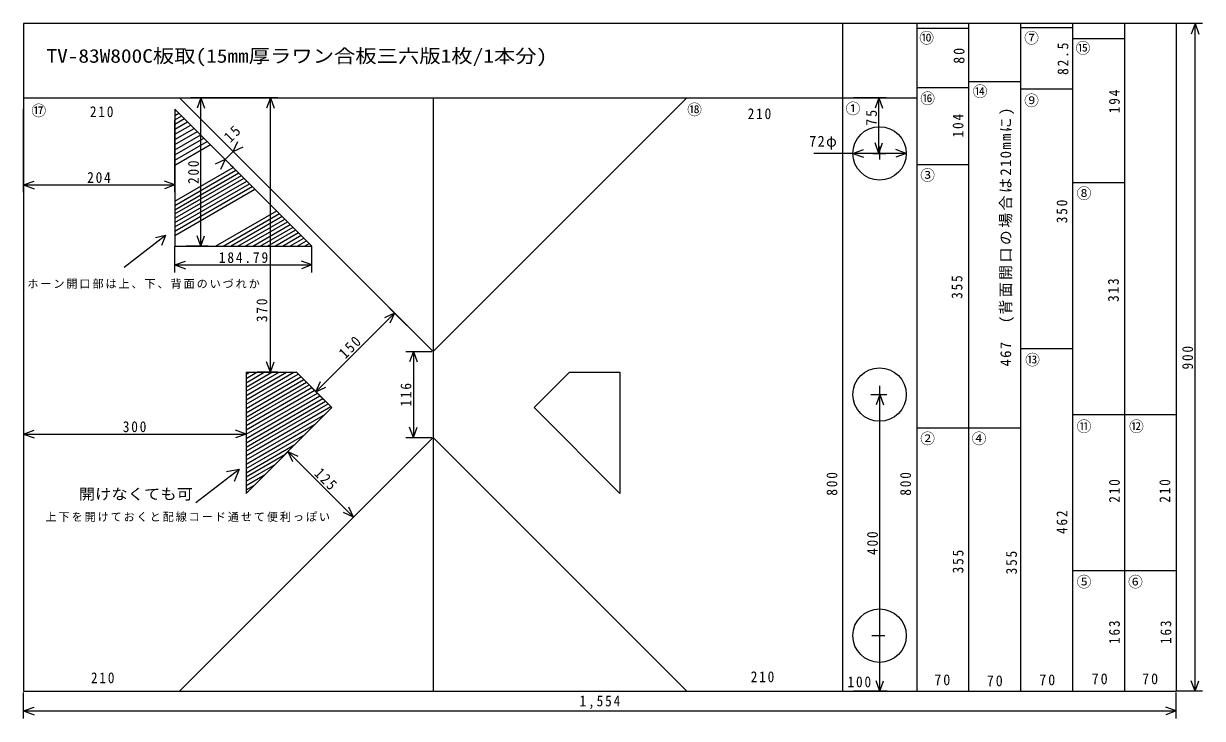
# Model space of a CAD drawing. Units: millimetres, scale not verified. Extents: x -832 to 757, y -459 to 477.
import ezdxf
from ezdxf.enums import TextEntityAlignment as Align

# ---------------------------------------------------------------- set-up
doc = ezdxf.new("R2010")
doc.units = ezdxf.units.MM
doc.header["$LTSCALE"] = 5
doc.layers.add('0-0', color=7, linetype='Continuous')
doc.styles.add('ＭＳ ゴシック', font='')
doc.styles.get('ＭＳ ゴシック').set_extended_font_data('MS Gothic')

msp = doc.modelspace()

# ---------------------------------------------------------------- linework, layer by layer
at = {"layer": '0-0'}
for p, q in [((-831.995, 477.202), (-831.995, -422.798)), ((722.005, 477.202), (-831.995, 477.202)), ((272.005, 477.202), (272.005, -422.798)), ((372.005, 477.202), (372.005, -422.798)), ((442.005, 477.202), (442.005, -422.798)), ((512.005, 477.202), (512.005, -422.798)), ((582.005, 477.202), (582.005, -422.798)), ((652.005, 477.202), (652.005, -422.798)), ((722.005, 477.202), (722.005, -422.798)), ((372.005, 471.202), (442.005, 471.202)), ((512.005, 471.702), (582.005, 471.702)), ((582.005, 457.202), (652.005, 457.202)), ((442.005, 399.202), (512.005, 399.202)), ((372.005, 391.202), (442.005, 391.202)), ((512.005, 389.202), (582.005, 389.202)), ((-831.995, 377.202), (372.005, 377.202)), ((-621.995, 377.202), (-279.995, 35.202)), ((62.005, 377.202), (-279.995, 35.202)), ((-279.995, 377.202), (-279.995, -422.798)), ((-627.995, 361.989), (-443.208, 177.202)), ((-627.995, 361.989), (-627.995, 177.202)), ((-627.995, 359.115), (-626.173, 360.167)), ((-627.995, 353.341), (-622.513, 356.507)), ((-627.995, 347.568), (-618.852, 352.846)), ((-627.995, 341.794), (-615.192, 349.186)), ((-627.995, 334.866), (-610.8, 344.794)), ((-627.995, 327.938), (-606.407, 340.401)), ((-627.995, 321.01), (-602.015, 336.009)), ((-627.995, 314.082), (-597.623, 331.617)), ((-627.995, 307.153), (-593.23, 327.225)), ((-627.995, 300.225), (-588.838, 322.832)), ((-627.995, 293.297), (-584.446, 318.44)), ((-627.995, 286.369), (-580.054, 314.048)), ((312.824, 302.202), (330.505, 302.202)), ((322.005, 311.464), (322.005, 293.782)), ((372.005, 287.202), (442.005, 287.202)), ((-627.995, 237.871), (-549.307, 283.301)), ((-627.995, 232.098), (-545.647, 279.641)), ((-627.995, 226.324), (-541.987, 275.981)), ((-627.995, 220.551), (-538.327, 272.321)), ((-627.995, 214.777), (-534.666, 268.66)), ((-627.995, 209.004), (-531.006, 265)), ((-627.995, 203.23), (-527.346, 261.34)), ((-627.995, 197.457), (-523.686, 257.68)), ((582.005, 263.202), (652.005, 263.202)), ((-627.995, 191.683), (-520.025, 254.019)), ((-573.077, 177.202), (-490.743, 224.737)), ((-563.077, 177.202), (-487.083, 221.077)), ((-553.077, 177.202), (-483.423, 217.417)), ((-543.077, 177.202), (-479.763, 213.757)), ((-533.077, 177.202), (-476.102, 210.096)), ((-640.609, 191.775), (-696.373, 148.251)), ((-640.609, 191.775), (-654.109, 188.4)), ((-640.609, 191.775), (-646.049, 178.174)), ((-523.077, 177.202), (-472.442, 206.436)), ((-513.077, 177.202), (-468.782, 202.776)), ((-503.077, 177.202), (-465.122, 199.116)), ((-493.077, 177.202), (-461.461, 195.455)), ((-483.077, 177.202), (-457.801, 191.795)), ((-627.995, 177.202), (-443.208, 177.202)), ((-594.754, 182.007), (-590.326, 184.564)), ((-593.018, 177.236), (-592.986, 177.255)), ((-473.077, 177.202), (-454.141, 188.135)), ((-463.077, 177.202), (-450.481, 184.475)), ((-453.077, 177.202), (-446.82, 180.814)), ((512.005, 39.202), (582.005, 39.202)), ((-531.995, 7.202), (-464.127, 7.202)), ((-531.995, 7.202), (-531.995, -156.021)), ((-531.995, -30.019), (-467.526, 7.202)), ((-531.995, -24.246), (-477.526, 7.202)), ((-531.995, -18.472), (-487.526, 7.202)), ((-531.995, -12.699), (-497.526, 7.202)), ((-531.995, -6.925), (-507.526, 7.202)), ((-531.995, -1.152), (-517.526, 7.202)), ((-531.995, 4.622), (-527.526, 7.202)), ((-531.995, -35.793), (-461.711, 4.786)), ((-531.995, -41.566), (-458.05, 1.126)), ((-464.127, 7.202), (-416.449, -40.476)), ((-95.863, 7.202), (-143.54, -40.476)), ((-95.863, 7.202), (-27.995, 7.202)), ((-531.995, -47.34), (-454.39, -2.535)), ((-531.995, -53.113), (-450.73, -6.195)), ((-531.995, -58.887), (-447.07, -9.855)), ((-531.995, -64.66), (-443.409, -13.515)), ((322.005, -10.881), (322.005, -32.642)), ((-531.995, -70.434), (-440.167, -17.417)), ((-531.995, -76.207), (-435.974, -20.77)), ((-531.995, -81.981), (-432.429, -24.496)), ((-531.995, -87.754), (-428.768, -28.156)), ((-433.434, -30.85), (-433.409, -30.836)), ((310.104, -22.798), (331.865, -22.798)), ((-531.995, -93.528), (-425.108, -31.817)), ((-531.995, -99.301), (-421.448, -35.477)), ((-531.995, -105.075), (-417.788, -39.137)), ((-531.995, -156.021), (-416.449, -40.476)), ((-425.984, -43.869), (-425.909, -43.826)), ((-531.995, -110.848), (-425.114, -49.141)), ((-531.995, -116.622), (-438.775, -62.801)), ((582.005, -49.798), (722.005, -49.798)), ((-531.995, -122.395), (-452.435, -76.461)), ((-529.495, -68.99), (-529.484, -68.984)), ((-526.995, -73.32), (-526.802, -73.209)), ((-524.495, -77.651), (-523.809, -77.255)), ((372.005, -67.798), (512.005, -67.798)), ((-621.995, -422.798), (-279.995, -80.798)), ((-531.995, -128.169), (-466.095, -90.122)), ((-521.995, -81.981), (-521.43, -81.654)), ((-516.995, -90.641), (-516.67, -90.454)), ((62.005, -422.798), (-279.995, -80.798)), ((-531.995, -133.942), (-479.755, -103.782)), ((-511.995, -99.301), (-511.947, -99.274)), ((-506.995, -107.962), (-506.649, -107.762)), ((-475.011, -101.043), (-473.986, -100.451)), ((-541.321, -123.769), (-599.806, -168.653)), ((-541.321, -123.769), (-558.212, -126.936)), ((-541.321, -123.769), (-548.122, -140.091)), ((-531.995, -139.716), (-492.803, -117.088)), ((-504.495, -112.292), (-503.994, -112.003)), ((-493.416, -117.442), (-492.803, -117.088)), ((-531.995, -145.489), (-507.076, -131.102)), ((-531.995, -151.263), (-520.736, -144.763)), ((582.005, -259.798), (722.005, -259.798)), ((311.464, -347.798), (329.145, -347.798)), ((322.005, -335.946), (322.005, -353.627)), ((-831.995, -422.798), (722.005, -422.798))]:
    msp.add_line(p, q, dxfattribs=at)
at = {"layer": '0-0', "color": 4}
for p, q in [((757.215, 477.202), (722.215, 477.202)), ((747.215, 477.202), (742.085, 463.107)), ((747.215, -422.798), (747.215, 477.202)), ((747.215, 477.202), (752.345, 463.107)), ((-489.158, 377.202), (-606.995, 377.202)), ((-593.005, 377.202), (-598.135, 363.107)), ((-593.005, 177.202), (-593.005, 377.202)), ((-593.005, 377.202), (-587.875, 363.107)), ((-499.158, 377.202), (-504.288, 363.107)), ((-499.158, 7.202), (-499.158, 377.202)), ((-499.158, 377.202), (-494.028, 363.107)), ((330.984, 377.202), (287.005, 377.202)), ((320.984, 377.202), (315.854, 363.107)), ((320.984, 302.202), (320.984, 377.202)), ((320.984, 377.202), (326.115, 363.107)), ((-831.995, 249.78), (-831.995, 362.202)), ((-627.995, 249.78), (-627.995, 346.989)), ((-549.469, 304.676), (-543.13, 318.271)), ((-549.469, 304.676), (-560.076, 294.07)), ((-549.469, 304.676), (-535.874, 311.015)), ((286.005, 302.202), (300.101, 307.332)), ((286.005, 302.202), (300.101, 297.072)), ((320.984, 302.202), (315.854, 316.297)), ((320.984, 302.202), (326.115, 316.297)), ((358.005, 302.202), (343.91, 307.332)), ((358.005, 302.202), (343.91, 297.072)), ((-560.076, 294.07), (-573.67, 287.73)), ((-560.076, 294.07), (-566.415, 280.475)), ((-553.004, 286.998), (-549.469, 283.463)), ((-542.398, 297.605), (-538.862, 294.07)), ((-831.995, 259.78), (-817.899, 264.91)), ((-831.995, 259.78), (-627.995, 259.78)), ((-831.995, 259.78), (-817.899, 254.649)), ((-627.995, 259.78), (-642.09, 264.91)), ((-627.995, 259.78), (-642.09, 254.649)), ((-593.005, 177.202), (-598.135, 191.297)), ((-593.005, 177.202), (-587.875, 191.297)), ((-627.995, 141.813), (-627.995, 176.813)), ((-583.005, 177.202), (-612.995, 177.202)), ((-443.208, 141.813), (-443.208, 176.813)), ((-627.995, 151.813), (-613.899, 156.944)), ((-627.995, 151.813), (-443.208, 151.813)), ((-627.995, 151.813), (-613.899, 146.683)), ((-443.208, 151.813), (-457.303, 156.944)), ((-443.208, 151.813), (-457.303, 146.683)), ((-437.918, -19.006), (-331.852, 87.06)), ((-331.852, 87.06), (-345.447, 80.72)), ((-338.923, 94.131), (-290.601, 45.809)), ((-331.852, 87.06), (-338.192, 73.465)), ((-316.541, 35.202), (-281.541, 35.202)), ((-306.541, 35.202), (-311.672, 21.107)), ((-306.541, 35.202), (-306.541, -80.798)), ((-306.541, 35.202), (-301.411, 21.107)), ((-499.158, 7.202), (-504.288, 21.297)), ((-499.158, 7.202), (-494.028, 21.297)), ((-489.158, 7.202), (-516.995, 7.202)), ((-444.989, -11.935), (-427.056, -29.869)), ((-437.918, -19.006), (-431.579, -5.412)), ((-437.918, -19.006), (-424.324, -12.667)), ((322.345, -22.798), (317.214, -36.893)), ((322.345, -422.798), (322.345, -22.798)), ((322.345, -22.798), (327.475, -36.893)), ((-482.72, -106.746), (-427.056, -51.082)), ((-831.995, -66.166), (-831.995, -407.798)), ((-831.995, -76.166), (-817.899, -71.036)), ((-831.995, -76.166), (-531.995, -76.166)), ((-831.995, -76.166), (-817.899, -81.296)), ((-531.995, -76.166), (-546.09, -71.036)), ((-531.995, -76.166), (-546.09, -81.296)), ((-531.995, -66.166), (-531.995, -141.021)), ((-306.541, -80.798), (-311.672, -66.703)), ((-306.541, -80.798), (-301.411, -66.703)), ((-394.331, -195.135), (-290.601, -91.405)), ((-316.541, -80.798), (-281.541, -80.798)), ((-475.649, -99.675), (-387.26, -188.063)), ((-475.649, -99.675), (-462.054, -106.014)), ((-475.649, -99.675), (-469.309, -113.27)), ((-387.26, -188.063), (-393.6, -174.469)), ((-387.26, -188.063), (-400.855, -181.724)), ((322.345, -422.798), (317.214, -408.703)), ((322.345, -422.798), (327.475, -408.703)), ((747.215, -422.798), (742.085, -408.703)), ((747.215, -422.798), (752.345, -408.703)), ((-831.995, -459.352), (-831.995, -424.352)), ((332.345, -422.798), (287.005, -422.798)), ((722.005, -459.352), (722.005, -424.352)), ((757.215, -422.798), (722.215, -422.798)), ((-831.995, -449.352), (-817.899, -444.222)), ((722.005, -449.352), (707.91, -444.222)), ((-831.995, -449.352), (722.005, -449.352)), ((-831.995, -449.352), (-817.899, -454.483)), ((722.005, -449.352), (707.91, -454.483))]:
    msp.add_line(p, q, dxfattribs=at)
msp.add_lwpolyline([(358.005, 302.202), (286.005, 302.202), (233.505, 302.202)], dxfattribs=at)
at = {"layer": '0-0'}
msp.add_lwpolyline([(-27.995, 7.202), (-27.995, -156.021), (-143.54, -40.476)], dxfattribs=at)
for centre in [(322.005, 302.202), (322.005, -22.798), (322.005, -347.798)]:
    msp.add_circle(centre, 36, dxfattribs=at)

# ---------------------------------------------------------------- texts
at = {"layer": '0-0', "style": 'ＭＳ ゴシック'}
for s, p in [('⑩', (375.389, 446.114)), ('⑦', (516.839, 446.114)), ('⑮', (586.205, 432.513)), ('⑯', (376.749, 364.508)), ('⑭', (447.474, 374.028)), ('⑨', (516.839, 361.788)), ('⑰', (-821.503, 348.187)), ('⑱', (62.565, 349.547)), ('①', (276.101, 350.907)), ('③', (376.749, 261.14)), ('⑧', (587.565, 236.658)), ('⑬', (518.199, 12.241)), ('⑪', (587.565, -77.526)), ('⑫', (658.29, -77.526)), ('②', (376.749, -93.847)), ('④', (446.114, -93.847)), ('⑤', (587.565, -286.982)), ('⑥', (656.93, -286.982))]:
    msp.add_text(s, height=14.66, dxfattribs=at).set_placement(p, align=Align.BOTTOM_LEFT)
for s, height, width, p in [('TV-83W800C板取(15mm厚ラワン合板三六版1枚/1本分)', 18.33, 1.15, (-801.101, 418.912)), ('開けなくても可', 14.66, 1.1, (-757.578, -168.653))]:
    msp.add_text(s, height=height, dxfattribs=dict(at, width=width)).set_placement(p, align=Align.BOTTOM_LEFT)
at = {"layer": '0-0', "char_height": 14.66, "attachment_point": 7, "style": 'ＭＳ ゴシック'}
for s, insert, rotation in [('\\T1.28;\\W0.9;82.5', (576.684, 408.031), 90), ('\\T1.27;\\W0.95;80', (436.593, 422.992), 90), ('\\T1.27;\\W0.9;194', (646.049, 356.347), 90), ('\\T1.27;\\W0.95;75', (318.516, 339.423), 90), ('\\T1.27;\\W0.9;104', (435.233, 323.705), 90), ('\\T1.17;467\u3000(背面開口の場合は210mmに)', (503.238, 14.961), 90), ('\\T1.27;\\W0.95;15', (-553.134, 315.653), 45), ('\\T1.27;\\W0.9;200', (-595.505, 260.952), 90), ('\\T1.27;\\W0.9;350', (575.324, 208.096), 90), ('\\T1.27;\\W0.9;355', (433.873, 106.088), 90), ('\\T1.27;\\W0.9;313', (644.689, 102.008), 90), ('\\T1.27;\\W0.9;370', (-503.238, 74.806), 90), ('\\T1.27;\\W0.9;150', (-398.144, 24.304), 45), ('\\T1.27;\\W0.9;900', (744.715, 10.952), 90), ('\\T1.27;\\W0.9;116', (-309.041, -39.048), 90), ('\\T1.27;\\W0.9;125', (-441.177, -130.611), 315), ('\\T1.27;\\W0.9;800', (265.22, -159.132), 90), ('\\T1.27;\\W0.9;800', (364.508, -159.132), 90), ('\\T1.27;\\W0.9;210', (646.049, -168.653), 90), ('\\T1.27;\\W0.9;210', (714.054, -168.653), 90), ('\\T1.27;\\W0.9;462', (575.324, -210.816), 90), ('\\T1.27;\\W0.9;400', (319.845, -239.048), 90), ('\\T1.27;\\W0.9;355', (435.233, -263.86), 90), ('\\T1.27;\\W0.9;355', (507.319, -265.22), 90), ('\\T1.27;\\W0.9;163', (646.049, -359.067), 90), ('\\T1.27;\\W0.9;163', (715.415, -359.067), 90)]:
    msp.add_mtext(s, dxfattribs=dict(at, insert=insert, rotation=rotation))
at = {"layer": '0-0', "attachment_point": 7, "style": 'ＭＳ ゴシック'}
for s, insert, char_height in [('\\T1.27;\\W0.9;210', (-742.617, 350.907), 14.66), ('\\T1.27;\\W0.9;210', (144.171, 348.187), 14.66), ('\\T1.2;\\W0.95;72φ', (227.137, 307.383), 14.66), ('\\T1.27;\\W0.9;204', (-746.245, 262.28), 14.66), ('\\T1.28;\\W0.9;184.79', (-568.726, 154.313), 14.66), ('\\T1.17;ホーン開口部は上、下、背面のいづれか', (-826.943, 119.689), 11), ('\\T1.27;\\W0.9;300', (-698.245, -73.666), 14.66), ('\\T1.17;上下を開けておくと配線コード通せて便利っぽい', (-802.461, -194.495), 11), ('\\T1.27;\\W0.9;210', (148.251, -410.751), 14.66), ('\\T1.27;\\W0.9;210', (-741.256, -412.111), 14.66), ('\\T1.27;\\W0.9;100', (278.821, -417.552), 14.66), ('\\T1.27;\\W0.95;70', (395.79, -414.832), 14.66), ('\\T1.27;\\W0.95;70', (466.516, -416.192), 14.66), ('\\T1.27;\\W0.95;70', (537.241, -414.832), 14.66), ('\\T1.27;\\W0.95;70', (607.966, -413.472), 14.66), ('\\T1.27;\\W0.95;70', (675.972, -413.472), 14.66), ('\\T1.28;\\W0.9;1,554', (-82.495, -446.852), 14.66)]:
    msp.add_mtext(s, dxfattribs=dict(at, insert=insert, char_height=char_height))

doc.saveas('drawing.dxf')
